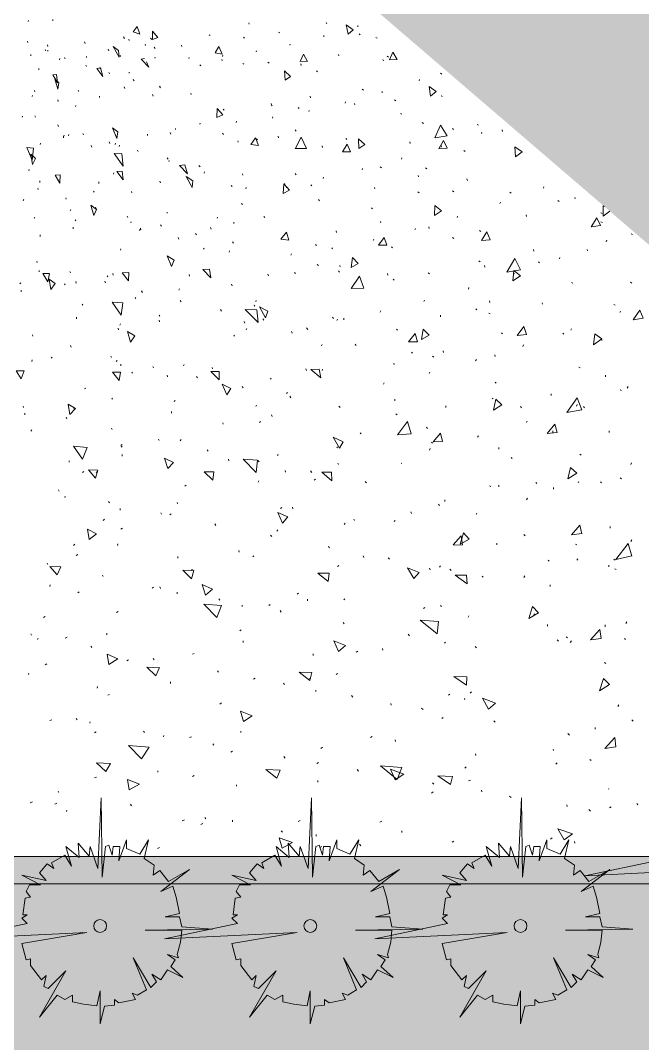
# Model space of a CAD drawing. Header units: millimetres. Extents: x 5357 to 259384, y -16348 to 109893.
# Drawn here: x 129222 to 132182, y 12367 to 17234 of the extents above; entities that cross this region are included whole.
import ezdxf

# ---------------------------------------------------------------- set-up
doc = ezdxf.new("R2010")
doc.units = ezdxf.units.MM
for name, color, linetype, lineweight in [('A-FLOR', 192, 'Continuous', 9), ('A-FLOR-PATT', 8, 'Continuous', 9), ('G-IMPT', 8, 'Continuous', 9), ('L-PLNT-1', 7, 'Continuous', 9)]:
    doc.layers.add(name, color=color, linetype=linetype, lineweight=lineweight)

# ---------------------------------------------------------------- blocks, each defined once
blk = doc.blocks.new('FP_179-TKCS_MB CẢNH QUAN CÂY XANH')
at = {"layer": 'A-FLOR-PATT'}
for p, q in [((129259.6, 17228.3), (129260.2, 17234)), ((129376.6, 17232.6), (129377.1, 17237.6)), ((129257.3, 17129.1), (129255.3, 17135.6)), ((129530.1, 17124.7), (129527.3, 17132.4)), ((129717.3, 17148.2), (129713.2, 17156.1)), ((129738.9, 17139.2), (129738.6, 17144.5)), ((129342.4, 17089.1), (129339.8, 17095.6)), ((129352, 17110.6), (129350.4, 17118.2)), ((129351.9, 17087.7), (129353, 17092.6)), ((129642.9, 17089.1), (129639.5, 17097)), ((129692.7, 17058.7), (129663.9, 17110.3)), ((129689.2, 17091.7), (129663.9, 17110.3)), ((129692.7, 17058.7), (129689.2, 17091.7)), ((129271.8, 17065.1), (129270.9, 17072.6)), ((129408.6, 17046.5), (129409.1, 17052.3)), ((129435.7, 17051), (129432.5, 17057.6)), ((129536.7, 17057), (129537.3, 17062.1)), ((129698.2, 17062), (129697.4, 17068.2)), ((129811.9, 17052.9), (129797, 17049.4)), ((129833.4, 17010.9), (129797, 17049.4)), ((129833.3, 17010.9), (129822.2, 17036.7)), ((129309.1, 16999.5), (129310.2, 17005.2)), ((129537, 17014.7), (129533.3, 17021.3)), ((129602.9, 17008.8), (129585.3, 17005.7)), ((129614.1, 16967.5), (129585.3, 17005.7)), ((129600.9, 17003.9), (129600.8, 17009.9)), ((129614.1, 16967.5), (129602.8, 17008.9)), ((129646.3, 16979.8), (129642.1, 16986.5)), ((129740.1, 16982.9), (129740.3, 16988.2)), ((129394, 16977.2), (129376.8, 16975.2)), ((129398.2, 16937.1), (129376.8, 16975.2)), ((129399.8, 16906.4), (129385.5, 16956.5)), ((129405.5, 16937), (129385.6, 16956.5)), ((129398.2, 16937.1), (129394, 16977.2)), ((129399.8, 16906.4), (129405.5, 16937)), ((129763.7, 16946.3), (129758.9, 16953)), ((129290, 16893.8), (129289.3, 16901.2)), ((129499.6, 16895.3), (129497.6, 16902.9)), ((129718.5, 16910), (129715.4, 16917.8)), ((129889, 16913.8), (129883.6, 16920.5)), ((129278.3, 16871.8), (129279.9, 16877.3)), ((129401, 16848.7), (129399.7, 16856.2)), ((129597.8, 16868.1), (129598.2, 16874.1)), ((129854, 16873.9), (129850.2, 16881.7)), ((129484.3, 16824.1), (129485.9, 16828.9)), ((129229.9, 16774.4), (129232.3, 16779)), ((129293.3, 16773.3), (129291.1, 16779.8)), ((129403.3, 16730.2), (129400.5, 16736.8)), ((129521.5, 16689), (129518.3, 16695.6)), ((129681.3, 16672.9), (129659.8, 16723.7)), ((129686.1, 16704.3), (129659.8, 16723.7)), ((129681.3, 16672.9), (129686.1, 16704.3)), ((129827.1, 16686.8), (129827.4, 16692.8)), ((129938.3, 16693.4), (129934.7, 16701.2)), ((129959.4, 16714.8), (129960.1, 16720)), ((129315.6, 16644), (129317.7, 16649.6)), ((129427.4, 16676.2), (129426.4, 16683.7)), ((129427.9, 16682.9), (129430.1, 16687.6)), ((129451.5, 16685.6), (129453, 16691.3)), ((129648.1, 16649.2), (129644.3, 16655.9)), ((129673.5, 16644.5), (129675.2, 16649.4)), ((129678.2, 16678.9), (129675.9, 16686.6)), ((129277.7, 16568.5), (129252, 16629.4)), ((129285.1, 16626), (129252, 16629.4)), ((129279.5, 16548.4), (129272.3, 16597.9)), ((129293.2, 16577.6), (129272.3, 16597.9)), ((129277.7, 16568.5), (129285.1, 16626)), ((129561.2, 16631.6), (129559.5, 16639.2)), ((129711.5, 16540), (129667.8, 16601.2)), ((129704.3, 16600), (129667.8, 16601.2)), ((129692.3, 16635), (129693.1, 16640.8)), ((129711.5, 16540), (129704.3, 16600)), ((129782.9, 16610.9), (129778.5, 16617.5)), ((129279.5, 16548.4), (129293.2, 16577.6)), ((129925.8, 16573.6), (129920.9, 16580.3)), ((129927.9, 16563.2), (129929.3, 16568.3)), ((130004.3, 16546.6), (129979.3, 16543.7)), ((130016.8, 16504.9), (130004.3, 16546.6)), ((129261.9, 16519.2), (129264.5, 16524.6)), ((129411.9, 16499.4), (129387.7, 16498.5)), ((129410.3, 16459.9), (129387.7, 16498.5)), ((129410.3, 16459.9), (129411.9, 16499.4)), ((129665.7, 16502.6), (129667.1, 16508.4)), ((129705.6, 16517), (129680.9, 16515.1)), ((129710.9, 16476.5), (129680.9, 16515.1)), ((129710.9, 16476.5), (129705.6, 16517)), ((130016.8, 16504.9), (129979.3, 16543.8)), ((130077, 16537.2), (130071.5, 16543.9)), ((130097, 16506.9), (130097.2, 16513)), ((129315.1, 16463.5), (129314.9, 16470.9)), ((129595.9, 16458), (129594.5, 16465.5)), ((129888.1, 16461), (129885.4, 16468.7)), ((130039.4, 16439.2), (130010.4, 16490.8)), ((130043.1, 16471.3), (130010.4, 16490.8)), ((130039.4, 16439.2), (130043.1, 16471.4)), ((129306.5, 16430), (129304.3, 16436.6)), ((129570.3, 16417.8), (129573, 16422.5)), ((129752.5, 16413.4), (129750.5, 16421)), ((129234.9, 16377.1), (129238.5, 16381.5)), ((129440.3, 16384.1), (129437.5, 16390.7)), ((129571.9, 16305.3), (129557.5, 16355.4)), ((129584.8, 16335.2), (129557.5, 16355.4)), ((129459.1, 16328.9), (129461.6, 16334.4)), ((129571.9, 16305.3), (129584.7, 16335.2)), ((129582.6, 16339.9), (129579.3, 16346.5)), ((129733.4, 16297), (129729.5, 16303.6)), ((129919.8, 16316.8), (129921.1, 16322.6)), ((129287, 16292.4), (129290.1, 16297.8)), ((129482.4, 16280.3), (129485.6, 16284.9)), ((129747.7, 16270.8), (129749.6, 16276.5)), ((129892.6, 16255.2), (129888.2, 16261.9)), ((130157.6, 16293.4), (130159.5, 16298.5)), ((130237.1, 16268.3), (130237.8, 16274.3)), ((129316, 16206.7), (129316.1, 16214.1)), ((129473.3, 16243.2), (129472.8, 16250.7)), ((129788.6, 16234.5), (129791.3, 16239.3)), ((129795.6, 16238.6), (129793.8, 16246.2)), ((130060.1, 16214.4), (130055.1, 16221.1)), ((130129.4, 16241), (130126.3, 16248.7)), ((129975.1, 16193.5), (129972.8, 16201.2)), ((130236, 16174.4), (130230.5, 16181.1)), ((129697.9, 16141.7), (129700.4, 16147.3)), ((129941.4, 16063.2), (129919.6, 16114)), ((129953.3, 16093.8), (129919.7, 16114)), ((130093.7, 16146.4), (130096.2, 16151.3)), ((130215.1, 16132.3), (130216.4, 16138.2)), ((129302.6, 16082.2), (129300.3, 16088.7)), ((129941.4, 16063.2), (129953.3, 16093.9)), ((129310.7, 16037.5), (129311.1, 16044.9)), ((129352.7, 15990.8), (129329.1, 16029.7)), ((129360.2, 16029.6), (129329.1, 16029.7)), ((129352.7, 15990.8), (129360.2, 16029.6)), ((129460.7, 16033.7), (129457.9, 16040.3)), ((129634.9, 16013.8), (129638.6, 16018.4)), ((129662.7, 16022.2), (129661.8, 16029.7)), ((129736.8, 15994.9), (129705.6, 16033.8)), ((129737.4, 16034.6), (129705.7, 16033.8)), ((129736.8, 15994.9), (129737.4, 16034.7)), ((130026.6, 16017.5), (130024.5, 16025.2)), ((130121.5, 16050.3), (130089.3, 16048.6)), ((130128.1, 16009.4), (130089.3, 16048.7)), ((130128.1, 16009.4), (130121.5, 16050.3)), ((130402.3, 16018.5), (130398.9, 16026.3)), ((129218.8, 15981.5), (129223.4, 15985.8)), ((129366.9, 15953.9), (129359.6, 16003.5)), ((129387.6, 15982.6), (129359.6, 16003.5)), ((129366.9, 15953.9), (129387.6, 15982.6)), ((129431.5, 15976.1), (129435, 15981.5)), ((129486.6, 15985), (129486.4, 15992.4)), ((129627.5, 15986.5), (129624.1, 15993.2)), ((130229.2, 15971.6), (130226.5, 15979.3)), ((129223.5, 15944.1), (129227.6, 15949.5)), ((129767.6, 15911.1), (129770.5, 15916.7)), ((129802.9, 15940.6), (129798.9, 15947.2)), ((129976.4, 15951.6), (129978.8, 15957.3)), ((129515.5, 15879.7), (129519.8, 15884.2)), ((129702, 15832.7), (129658.4, 15894.4)), ((129709.5, 15890.8), (129658.4, 15894.4)), ((129702, 15832.7), (129709.5, 15890.8)), ((129986.9, 15895.6), (129982.3, 15902.3)), ((130333.9, 15875), (130336.8, 15879.9)), ((130342.6, 15895.2), (130344.3, 15901.1)), ((130388.4, 15819.4), (130359.2, 15871.1)), ((130399.4, 15850.7), (130359.2, 15871.1)), ((129489.5, 15814.8), (129489.5, 15822.2)), ((129882, 15827), (129885.9, 15831.6)), ((130179.4, 15851.4), (130174.3, 15858.2)), ((130353.5, 15796.6), (130291.7, 15859.3)), ((130346.4, 15857.1), (130291.7, 15859.3)), ((130353.5, 15796.6), (130346.4, 15857.1)), ((130388.4, 15819.4), (130399.4, 15850.7)), ((129688.4, 15762.4), (129687.8, 15769.9)), ((129694.8, 15785), (129698.2, 15790.5)), ((129883.4, 15800), (129882.1, 15807.5)), ((130289.2, 15794.3), (130286.7, 15802)), ((130297, 15762.7), (130299.2, 15768.5)), ((130380.4, 15807.8), (130374.8, 15814.6)), ((130590, 15764.5), (130583.8, 15771.4)), ((129281.3, 15731.4), (129278.9, 15738)), ((129746.4, 15703.9), (129731.8, 15754)), ((129766.3, 15733.2), (129731.8, 15754)), ((129746.4, 15703.9), (129766.3, 15733.2)), ((130237.7, 15732.3), (130241.2, 15737.1)), ((130515.1, 15747.1), (130512, 15754.9)), ((129464, 15680.4), (129461, 15687.1)), ((130655.1, 15686.9), (130658.2, 15691.9)), ((129369, 15626.8), (129373.5, 15632.2)), ((129655.5, 15630.6), (129652, 15637.3)), ((129276.9, 15612.3), (129277.7, 15619.6)), ((129678, 15612), (129682.8, 15616.5)), ((129699.5, 15591.3), (129699.2, 15598.7)), ((129855.8, 15581.8), (129851.7, 15588.5)), ((129997.4, 15591), (130000.8, 15596.6)), ((130135.5, 15576), (130133.9, 15583.6)), ((130583.5, 15568.6), (130580.7, 15576.4)), ((130643.1, 15574.8), (130603.2, 15573.7)), ((130650.8, 15533.6), (130603.2, 15573.7)), ((130650.8, 15533.6), (130643.1, 15574.8)), ((130657.8, 15568.9), (130660, 15574.8)), ((129226.2, 15528.7), (129201.5, 15567.9)), ((129239.4, 15566.9), (129201.5, 15567.9)), ((129226.2, 15528.7), (129239.4, 15566.9)), ((129692.7, 15521.7), (129660.4, 15561)), ((129699, 15560.8), (129660.4, 15561)), ((129692.7, 15521.7), (129699, 15560.9)), ((129752.1, 15555.6), (129756, 15561)), ((129921.6, 15538.6), (129920.7, 15546.1)), ((130064.8, 15533.7), (130060.1, 15540.4)), ((130167.3, 15563.9), (130128, 15563.3)), ((130167.9, 15523.8), (130128, 15563.4)), ((130167.9, 15523.8), (130167.3, 15563.9)), ((130411.9, 15527.2), (130414.6, 15532.9)), ((129527.3, 15481), (129532.7, 15485.4)), ((130203.8, 15453.2), (130181.9, 15504.1)), ((130222.9, 15483.1), (130181.9, 15504.1)), ((130203.8, 15453.2), (130222.9, 15483.1)), ((130282.5, 15486.3), (130277.3, 15493)), ((129656.4, 15432.3), (129660.8, 15437.6)), ((129953.9, 15421.8), (129958.8, 15426.3)), ((130488.1, 15459.4), (130492.1, 15464.2)), ((130508.9, 15439.2), (130503.2, 15446)), ((129237, 15393), (129234.5, 15399.6)), ((129456.7, 15359.3), (129449.1, 15408.9)), ((129484.4, 15387.5), (129449.1, 15408.9)), ((129456.7, 15359.3), (129484.4, 15387.5)), ((129476.2, 15387.4), (129476.7, 15394.8)), ((130342.8, 15398.1), (130346.1, 15403.7)), ((130744.1, 15392.3), (130737.8, 15399.1)), ((129242.5, 15358.5), (129243.6, 15365.8)), ((129443.3, 15339.7), (129440.2, 15346.3)), ((129941, 15366.4), (129940.2, 15373.9)), ((130419.3, 15349.8), (130417.3, 15357.5)), ((129271.7, 15280.8), (129277.2, 15286.1)), ((129658.5, 15287.4), (129654.9, 15294.1)), ((130186.3, 15312.9), (130185, 15320.5)), ((130359.8, 15320.9), (130364.5, 15325.6)), ((129882.6, 15235.9), (129878.5, 15242.6)), ((129982.9, 15234.6), (129987.3, 15240.1)), ((130739.9, 15199.3), (130710.5, 15251)), ((130758.1, 15229.7), (130710.5, 15251)), ((130838.9, 15267.2), (130843.1, 15272)), ((129518.1, 15146.3), (129474.6, 15208.5)), ((129540, 15202.8), (129474.6, 15208.4)), ((129518.1, 15146.3), (129540, 15202.8)), ((129699.8, 15212.2), (129705.6, 15216.6)), ((129701.4, 15203.9), (129706.3, 15209.2)), ((130115.6, 15185), (130110.9, 15191.7)), ((130728.2, 15200.2), (130731.4, 15205.9)), ((130739.8, 15199.3), (130758.1, 15229.7)), ((129454, 15132.3), (129454.8, 15139.7)), ((129706.8, 15161.5), (129706.9, 15168.9)), ((129923.3, 15102.3), (129908.4, 15152.4)), ((129950.3, 15131), (129908.4, 15152.4)), ((130213.9, 15139.7), (130212.8, 15147.2)), ((130343.2, 15084.1), (130281.4, 15147.1)), ((130350.8, 15142.6), (130281.4, 15147.1)), ((130343.2, 15084.1), (130350.8, 15142.6)), ((130357.5, 15134.5), (130352.3, 15141.3)), ((130445.1, 15164), (130448.9, 15169.6)), ((129517.9, 15084.2), (129524.3, 15088.5)), ((129579.1, 15056.1), (129545.7, 15095.7)), ((129591.2, 15094.7), (129545.7, 15095.7)), ((129579.1, 15056.1), (129591.2, 15094.7)), ((129583, 15083.1), (129588.5, 15088.4)), ((129923.3, 15102.3), (129950.3, 15131)), ((130137.1, 15047.2), (130096.1, 15087)), ((130142.4, 15086.6), (130096.1, 15087)), ((130137.1, 15047.2), (130142.4, 15086.6)), ((130482.7, 15085.1), (130481, 15092.7)), ((130608.3, 15084.2), (130602.5, 15091)), ((130734.9, 15121.1), (130732.6, 15128.8)), ((130352.8, 15038), (130357.1, 15043.5)), ((130620.5, 15046.6), (130625.6, 15051.2)), ((130702.8, 15084.9), (130655.7, 15084.8)), ((130704.5, 15044.5), (130655.7, 15084.8)), ((130704.5, 15044.5), (130702.8, 15084.9)), ((130868, 15033.9), (130861.7, 15040.8)), ((129406.3, 14994.3), (129403.2, 15000.9)), ((130004.3, 15018.8), (130010.3, 15023.3)), ((129433.6, 14964.2), (129434.6, 14971.5)), ((129645.7, 14939.7), (129642, 14946.3)), ((129968.9, 14934.2), (129968.7, 14941.7)), ((129697, 14905.2), (129697.4, 14912.5)), ((129894.1, 14885.6), (129889.8, 14892.3)), ((130468.7, 14843), (130446.5, 14893.9)), ((130494.9, 14872.1), (130446.5, 14893.9)), ((130460.2, 14912.1), (130466, 14916.6)), ((130518.7, 14910.8), (130517.2, 14918.4)), ((131082.7, 14889.3), (131079.9, 14897)), ((129615.8, 14855.7), (129621.7, 14860.9)), ((129933.2, 14882.2), (129938.6, 14887.6)), ((130468.7, 14843), (130494.9, 14872.2)), ((130811, 14854.6), (130809, 14862.2)), ((131000.7, 14850.4), (131005.9, 14855)), ((129548.8, 14764.5), (129541, 14814.1)), ((129583.5, 14792.2), (129541, 14814.1)), ((129700.3, 14814.3), (129707.2, 14818.6)), ((130151.5, 14832), (130146.7, 14838.7)), ((130442.7, 14805.3), (130447.5, 14810.7)), ((130762.5, 14836.4), (130766.7, 14842)), ((129548.8, 14764.5), (129583.5, 14792.2)), ((130418, 14778.5), (130412.6, 14785.3)), ((129474.8, 14737.2), (129481.3, 14742.3)), ((129684.6, 14736.2), (129685.2, 14743.6)), ((130262.7, 14705), (130262.1, 14712.5)), ((130693.5, 14725.1), (130687.6, 14732)), ((129352.5, 14645.7), (129349.3, 14652.4)), ((129487.3, 14689.1), (129494.8, 14693.3)), ((129971.4, 14676.5), (129971.5, 14683.9)), ((130327.4, 14682.2), (130332.7, 14687.6)), ((130855.4, 14679.1), (130853.5, 14686.8)), ((130978.2, 14671.6), (130971.7, 14678.5)), ((129396.6, 14597.1), (129362.2, 14636.9)), ((129414.4, 14635.1), (129362.2, 14636.8)), ((129396.6, 14597.1), (129414.4, 14635.1)), ((130036.5, 14578.6), (129994.3, 14618.7)), ((130047.5, 14617.4), (129994.3, 14618.6)), ((130033.3, 14618), (130040.3, 14622.3)), ((130036.5, 14578.6), (130047.5, 14617.4)), ((130687.1, 14564.8), (130637.2, 14605.3)), ((130691.3, 14604.4), (130637.2, 14605.3)), ((130687.1, 14564.8), (130691.3, 14604.4)), ((130731, 14636.4), (130737.2, 14640.9)), ((131093.7, 14578.9), (131064.1, 14630.6)), ((131119.2, 14608.4), (131064.2, 14630.6)), ((131093.7, 14578.9), (131119.2, 14608.4)), ((131171.5, 14621), (131169.1, 14628.7)), ((131216.2, 14634), (131220.4, 14639.6)), ((131272, 14617.7), (131264.9, 14624.6)), ((129616.3, 14589), (129612.5, 14595.7)), ((130102.5, 14500.5), (130087.4, 14550.7)), ((130136.6, 14528.6), (130087.4, 14550.6)), ((131348, 14554.6), (131290.3, 14595.9)), ((131345.1, 14595.3), (131290.3, 14595.9)), ((131348, 14554.6), (131345.1, 14595.3)), ((129361.4, 14541.5), (129362.9, 14548.8)), ((129495.4, 14510.7), (129502.4, 14515.8)), ((129848.4, 14533.4), (129854.8, 14538.7)), ((129889.3, 14532.6), (129884.9, 14539.3)), ((129967.2, 14506.7), (129967.5, 14514.1)), ((130102.5, 14500.5), (130136.6, 14528.6)), ((130539, 14505.7), (130545.8, 14510.1)), ((130157, 14393.6), (130095.4, 14456.9)), ((130179.2, 14450.4), (130095.5, 14456.9)), ((130171.4, 14476.4), (130166.5, 14483.1)), ((130277.6, 14445.9), (130277.3, 14453.4)), ((130404.8, 14450.8), (130410.7, 14456.1)), ((130588.3, 14473.5), (130587.4, 14481)), ((130761, 14477.2), (130766.3, 14482.6)), ((129679.5, 14418.2), (129687.5, 14422.4)), ((130157, 14393.6), (130179.2, 14450.4)), ((130462.7, 14420.1), (130457.3, 14426.9)), ((131140.4, 14436.4), (131146.8, 14440.8)), ((131224.3, 14444.4), (131222.1, 14452.1)), ((129332.1, 14394.1), (129339.5, 14399.2)), ((130763.3, 14363.7), (130757.3, 14370.6)), ((131204.3, 14316.3), (131124, 14381.2)), ((131212.1, 14375), (131124.1, 14381.1)), ((131204.3, 14316.3), (131212.1, 14375)), ((131351.8, 14396), (131356.4, 14401.5)), ((129274.4, 14309.4), (129271.1, 14316.1)), ((129632.8, 14311.7), (129634, 14319)), ((130266.6, 14330.3), (130272.9, 14335.6)), ((131073.1, 14307), (131066.5, 14313.9)), ((129304.1, 14289.1), (129305.9, 14296.4)), ((129435.6, 14295.6), (129444.1, 14299.7)), ((130281.6, 14275.2), (130281.5, 14282.6)), ((130735.9, 14232.5), (130713.5, 14283.4)), ((130769.3, 14260.9), (130713.5, 14283.4)), ((130735.9, 14232.5), (130769.3, 14260.9)), ((131239.4, 14271.2), (131244.6, 14276.6)), ((129561.7, 14250.8), (129557.8, 14257.4)), ((129643.2, 14169.6), (129635.2, 14219.1)), ((129685, 14196.7), (129635.2, 14219.1)), ((130040.9, 14219.3), (130049, 14223.5)), ((130615.7, 14212.9), (130615, 14220.4)), ((130819.9, 14228.8), (130827.1, 14233.1)), ((130946, 14239.2), (130944.7, 14246.8)), ((131392.2, 14249.8), (131385.1, 14256.7)), ((129340.5, 14168.5), (129348.4, 14173.5)), ((129643.2, 14169.6), (129685, 14196.7)), ((129728.8, 14187.9), (129736.2, 14193.1)), ((129858.2, 14192.2), (129853.8, 14199)), ((129260.4, 14122.6), (129262.4, 14129.9)), ((129866.5, 14117.1), (129823.4, 14157.4)), ((129883.3, 14155.3), (129823.4, 14157.4)), ((129866.5, 14117.1), (129883.3, 14155.4)), ((130164, 14133.7), (130159.1, 14140.4)), ((130599.3, 14093.7), (130548.4, 14134.4)), ((130609.3, 14132.6), (130548.4, 14134.4)), ((130599.3, 14093.7), (130609.3, 14132.6)), ((130724, 14122.2), (130730.2, 14127.5)), ((131343.8, 14072.3), (131285, 14113.8)), ((131346.9, 14112.1), (131285, 14113.8)), ((129587.7, 14058.2), (129589.1, 14065.5)), ((129935.9, 14080.2), (129936.7, 14087.6)), ((130331.7, 14100.2), (130338.5, 14105.4)), ((130479.2, 14074.9), (130473.7, 14081.7)), ((130596.2, 14101.7), (130604, 14106)), ((131343.8, 14072.3), (131346.9, 14112.1)), ((129637.6, 14023.9), (129646.6, 14028)), ((130627.8, 14041.3), (130627.4, 14048.8)), ((130803.7, 14015.8), (130797.6, 14022.6)), ((131258.4, 14025.1), (131265.8, 14029.5)), ((131362.3, 14034.7), (131368, 14040.1)), ((130170.8, 13982.2), (130178.1, 13987.3)), ((130985.8, 13977.1), (130984.8, 13984.6)), ((131335.9, 14001.7), (131334.3, 14009.3)), ((131450, 13958.2), (131420.2, 14010)), ((131482.8, 13986.8), (131420.2, 14010)), ((131450, 13958.2), (131482.8, 13986.8)), ((130284, 13898.5), (130268.8, 13948.7)), ((130325.2, 13925.9), (130268.8, 13948.6)), ((130284, 13898.5), (130325.2, 13925.9)), ((131137.6, 13956.1), (131131, 13963)), ((131226.7, 13913), (131232.9, 13918.3)), ((129362.7, 13903.6), (129372.3, 13907.6)), ((129491.6, 13907.6), (129487.7, 13914.3)), ((129552, 13891.1), (129553.6, 13898.4)), ((131481.1, 13895.8), (131473.9, 13902.8)), ((129574.6, 13845.3), (129582.9, 13850.4)), ((129812.2, 13847.1), (129807.7, 13853.8)), ((129902.9, 13825.7), (129904, 13833)), ((130027.3, 13822.4), (130036.4, 13826.5)), ((130270.8, 13846.6), (130271.2, 13854)), ((130887.1, 13823.6), (130895.4, 13827.8)), ((131834.1, 13834.7), (131826.3, 13841.7)), ((129797.9, 13721.3), (129736.6, 13784.7)), ((129834.4, 13776.7), (129736.6, 13784.7)), ((129797.9, 13721.3), (129834.4, 13776.7)), ((130142.1, 13786.3), (130137.1, 13793.1)), ((130651.6, 13771.3), (130658.9, 13776.4)), ((131006.2, 13804.5), (131005.4, 13812)), ((130223.6, 13753.1), (130231.4, 13758.2)), ((130481.5, 13725.2), (130475.9, 13732)), ((131388.3, 13738), (131387, 13745.6)), ((131758.5, 13760.6), (131756.5, 13768.3)), ((129627.9, 13661.8), (129583.7, 13702.1)), ((129650.4, 13699.5), (129583.7, 13702.1)), ((129627.9, 13661.8), (129650.4, 13699.5)), ((130631.9, 13700), (130640.8, 13704.1)), ((131015.1, 13623.9), (130935.1, 13688.8)), ((131037.6, 13680.8), (130935.2, 13688.8)), ((131015.1, 13623.9), (131037.5, 13680.8)), ((131337, 13678), (131343.7, 13683.2)), ((131769.5, 13697), (131775.6, 13702.3)), ((129574.5, 13631.1), (129584.6, 13635.1)), ((129875.3, 13657.9), (129876.6, 13665.2)), ((130040.1, 13637.3), (130048.4, 13642.3)), ((130441.9, 13630.2), (130389.9, 13671.1)), ((130457.7, 13668.5), (130389.9, 13671.1)), ((130441.9, 13630.2), (130457.6, 13668.5)), ((130830.4, 13663.4), (130824.3, 13670.3)), ((131005.5, 13621.8), (130982.9, 13672.7)), ((131046.1, 13649.4), (130982.9, 13672.7)), ((131005.5, 13621.8), (131046.1, 13649.4)), ((131268.8, 13599), (131208.9, 13640.6)), ((131277.7, 13638.1), (131208.9, 13640.6)), ((131268.8, 13599), (131277.7, 13638.1)), ((129739.9, 13574.4), (129731.8, 13624)), ((129788.8, 13601.1), (129731.8, 13624)), ((129739.9, 13574.4), (129788.7, 13601.1)), ((130250, 13591), (130250.8, 13598.3)), ((130637.6, 13610.5), (130637.7, 13618)), ((131188.9, 13601), (131182.2, 13607.9)), ((131354.5, 13616.5), (131362.9, 13620.7)), ((129405.3, 13561.2), (129401.3, 13567.9)), ((131178.3, 13559.1), (131185.6, 13564.3)), ((131417, 13564.5), (131415.8, 13572)), ((131557, 13537.6), (131549.7, 13544.6)), ((129268.9, 13512.9), (129279.5, 13516.9)), ((129385.8, 13505.3), (129395.1, 13510.3)), ((129750.2, 13498.9), (129745.6, 13505.6)), ((131823.5, 13495.3), (131821.8, 13503)), ((131934.9, 13473.3), (131927, 13480.4)), ((132024.5, 13488.9), (132032.7, 13493.1)), ((129441.5, 13471), (129443.7, 13478.3)), ((129992.4, 13427.3), (130002.6, 13431.4)), ((130104.6, 13436.1), (130099.4, 13442.9)), ((130080.7, 13409.3), (130089.5, 13414.3)), ((130230.5, 13422.5), (130231.4, 13429.8)), ((130544.2, 13424), (130552.4, 13429.1)), ((130932.7, 13420.8), (130942.1, 13424.9)), ((131808.7, 13337.2), (131778.7, 13389)), ((131848.8, 13364.9), (131778.8, 13389)), ((130467.9, 13296.2), (130452.5, 13346.4)), ((130516.3, 13323), (130452.5, 13346.4)), ((130468.5, 13372.7), (130462.8, 13379.5)), ((130629.2, 13353.7), (130629.6, 13361.1)), ((131036.7, 13371.5), (131036.4, 13378.9)), ((131744.9, 13340.1), (131752.1, 13345.3)), ((131808.7, 13337.2), (131848.8, 13364.9)), ((129874.7, 13295.3), (129884, 13300.3)), ((130467.9, 13296.2), (130516.2, 13323)), ((130646.1, 13300.4), (130656.1, 13304.5)), ((130842.1, 13308.4), (130835.8, 13315.3)), ((131276.2, 13325.5), (131283.9, 13330.6)), ((131860.5, 13320.8), (131858.9, 13328.3))]:
    blk.add_line(p, q, dxfattribs=at)
blk = doc.blocks.new('FP_180-TKCS_MB CẢNH QUAN CÂY XANH')
at = {"layer": 'A-FLOR-PATT'}
for p, q in [((129777.2, 17204.4), (129758.1, 17179.5)), ((129790.3, 17168.6), (129758.1, 17179.5)), ((129777.2, 17204.4), (129790.3, 17168.5)), ((129850.5, 17183.5), (129850.4, 17143)), ((129850.5, 17183.5), (129875.9, 17152.5)), ((130309.1, 17222.6), (130311.2, 17216.1)), ((130450.4, 17178.4), (130456.2, 17174.2)), ((130677.6, 17223.5), (130680.2, 17217)), ((130772.4, 17213.6), (130781, 17169.3)), ((130772.4, 17213.6), (130804.9, 17188.8)), ((130804.9, 17188.9), (130781, 17169.3)), ((130827.3, 17209.6), (130826.8, 17203.7)), ((129841.5, 17149), (129846.6, 17143.8)), ((129875.9, 17152.5), (129850.5, 17143)), ((130119.7, 17166.1), (130125, 17161.5)), ((130283, 17154), (130288.1, 17148.8)), ((130666, 17161.9), (130665.2, 17156)), ((130833.1, 17169.5), (130839, 17164.9)), ((130913.3, 17153.1), (130919.7, 17149.4)), ((129815.9, 17120.7), (129817.1, 17114.3)), ((129858.9, 17107), (129863.4, 17101.2)), ((129989, 17115.8), (129990.4, 17109.2)), ((130166.5, 17109.8), (130149, 17079.6)), ((130166.5, 17109.8), (130182.1, 17074.2)), ((130345.4, 17089.8), (130344.3, 17084.2)), ((130505.5, 17121.6), (130504.6, 17115.8)), ((130993.6, 17082.8), (130978.5, 17046)), ((130993.6, 17082.8), (131015, 17048.4)), ((129863, 17059.9), (129861.2, 17055)), ((130024.4, 17057.6), (130022.8, 17052.4)), ((130182.1, 17074.2), (130149, 17079.6)), ((130180.8, 17048.6), (130182.4, 17042)), ((130185.2, 17068), (130183.8, 17062.6)), ((130399.8, 17036), (130404.9, 17030.8)), ((130569.7, 17073.4), (130553.6, 17039.3)), ((130588.2, 17038.3), (130553.7, 17039.4)), ((130569.7, 17073.4), (130588.2, 17038.3)), ((130735.5, 17072.2), (130737.9, 17065.5)), ((130946.9, 17048.1), (130949.5, 17041.5)), ((130967.7, 17064.1), (130973.7, 17059.5)), ((131015, 17048.4), (130978.5, 17046.1)), ((130076.4, 17023.5), (130081.1, 17017.9)), ((130280.1, 17029.8), (130285.5, 17025.2)), ((130478.6, 16994.5), (130481.6, 16950.3)), ((130478.6, 16994.5), (130507.6, 16967.2)), ((130556.4, 17027), (130558.5, 17020.3)), ((130630.3, 16994.5), (130635.7, 16989.5)), ((130507.6, 16967.2), (130481.7, 16950.3)), ((131120.7, 16952.5), (131119.7, 16946.3)), ((131220.4, 16982.4), (131227.1, 16978.8)), ((130033.4, 16887.9), (130034.5, 16881.2)), ((130847.8, 16906.6), (130853.9, 16902.7)), ((130944.1, 16896.2), (130942.9, 16890.1)), ((131167.2, 16919.4), (131173, 16873.3)), ((131167.2, 16919.4), (131200.6, 16895.2)), ((131200.7, 16895.2), (131173, 16873.3)), ((130415.9, 16838.4), (130417.4, 16831.7)), ((130601.1, 16873.1), (130602.9, 16866.4)), ((130769.4, 16847.1), (130768, 16841)), ((130811.3, 16839.1), (130813.3, 16832.3)), ((131001.9, 16855.5), (131007.7, 16850.8)), ((131226.1, 16877), (131228.5, 16870.2)), ((130158.7, 16815.6), (130156.8, 16772.5)), ((130158.7, 16815.6), (130184.8, 16785.3)), ((130186.7, 16812.3), (130192, 16807.4)), ((130415.1, 16833.6), (130420.1, 16828.3)), ((130543.3, 16820), (130548.9, 16815.6)), ((130595.8, 16806.2), (130594.2, 16800.3)), ((131030.5, 16791.6), (131036.8, 16787.8)), ((130077.9, 16746), (130075.8, 16740.8)), ((130184.8, 16785.3), (130156.8, 16772.5)), ((130250.4, 16754.4), (130248.4, 16748.9)), ((130422.9, 16774.9), (130421.2, 16769.2)), ((131133.4, 16748), (131139.2, 16743.3)), ((130183, 16697.7), (130187.6, 16692)), ((130529.3, 16713.1), (130534.3, 16707.8)), ((131220.5, 16736.2), (131194.6, 16675.7)), ((131220.5, 16736.2), (131252.4, 16684.5)), ((131278.8, 16720.8), (131280.9, 16713.9)), ((131395.8, 16739.6), (131401.9, 16735)), ((131417.3, 16702.5), (131415.8, 16696)), ((131514.3, 16713), (131516.6, 16706.1)), ((130257.3, 16661.4), (130258.4, 16654.6)), ((130340.9, 16675.5), (130318.5, 16643.8)), ((130354.2, 16638.7), (130318.5, 16643.8)), ((130340.9, 16675.5), (130354.2, 16638.7)), ((130344.7, 16670), (130350.1, 16665.3)), ((130448.4, 16682.9), (130449.7, 16676)), ((130557.8, 16677.9), (130529.1, 16623.9)), ((130557.8, 16677.9), (130582.9, 16624)), ((130776.3, 16644.8), (130754.8, 16609)), ((130770.6, 16672.5), (130775.9, 16667.5)), ((130776.3, 16644.8), (130792.1, 16608.5)), ((130831.2, 16670.3), (130831.9, 16624.1)), ((130831.2, 16670.3), (130861.1, 16643.7)), ((130861.1, 16643.7), (130832, 16624.1)), ((131075, 16655.9), (131076.8, 16649)), ((131252.4, 16684.5), (131194.7, 16675.7)), ((131234.4, 16662.7), (131213.5, 16623.9)), ((131234.4, 16662.7), (131252.9, 16627)), ((130583, 16624), (130529.1, 16624)), ((130657.9, 16636.7), (130659.3, 16629.8)), ((130792.1, 16608.5), (130754.9, 16609)), ((131253, 16627.1), (131213.5, 16623.9)), ((131225.5, 16637.6), (131223.8, 16631.1)), ((131331.2, 16614.7), (131337.7, 16611)), ((131574.6, 16632.3), (131577.5, 16584.4)), ((131574.6, 16632.3), (131609.2, 16608.7)), ((131609.2, 16608.7), (131577.6, 16584.4)), ((131036.4, 16579.6), (131034.6, 16573.3)), ((130278.7, 16504.8), (130279.6, 16497.9)), ((130529.1, 16505.1), (130534, 16499.6)), ((130849.5, 16529.6), (130847.5, 16523.4)), ((130933.5, 16537.5), (130939.5, 16533.4)), ((131150, 16532.9), (131155.6, 16528.1)), ((130224.3, 16449.4), (130229.5, 16444.3)), ((130475.8, 16456.8), (130472, 16411.3)), ((130475.8, 16456.8), (130502.7, 16427.3)), ((130479.8, 16457.9), (130477.5, 16452)), ((130603.7, 16451.3), (130609.3, 16446.8)), ((130664.1, 16488.6), (130661.9, 16482.5)), ((131115.1, 16496.5), (131116.7, 16489.5)), ((131346.8, 16480.1), (131348.6, 16473.1)), ((130296.4, 16438.7), (130293.9, 16433.1)), ((130502.7, 16427.3), (130472, 16411.3)), ((130487.6, 16444), (130488.6, 16437.1)), ((130907.6, 16440), (130909, 16433)), ((131112.7, 16418), (131118.9, 16414)), ((131278.4, 16423.3), (131284.1, 16418.5)), ((131551.3, 16417.2), (131557.3, 16412.5)), ((131713.2, 16442.7), (131711.2, 16436)), ((130273.4, 16363.6), (130278, 16357.8)), ((130640.9, 16382), (130645.8, 16376.6)), ((131194.6, 16353.9), (131192.9, 16305.7)), ((131194.6, 16353.9), (131225.4, 16327.9)), ((131505.8, 16369.4), (131503.7, 16362.7)), ((131778.5, 16376.7), (131785.4, 16373.3)), ((131859.4, 16392.3), (131861.3, 16385.2)), ((131995.1, 16352.2), (131995, 16302.6)), ((131995.1, 16352.2), (132001.4, 16348.1)), ((130892, 16342.2), (130897.1, 16337)), ((131225.4, 16327.9), (131192.9, 16305.7)), ((131302.1, 16302.8), (131299.9, 16296.2)), ((131628.1, 16308.7), (131629.8, 16301.6)), ((131983, 16319.4), (131989.3, 16315)), ((132026.9, 16326.3), (131995, 16302.6)), ((130379.9, 16300.7), (130385.2, 16295.8)), ((130936.1, 16278.2), (130937.2, 16271.1)), ((131963.9, 16294.9), (131937.1, 16251.8)), ((131982.4, 16258.9), (131937.1, 16251.8)), ((131963.9, 16294.9), (131982.3, 16258.8)), ((131984.5, 16276.3), (131991.6, 16273)), ((130487.9, 16226.8), (130461.1, 16193.4)), ((130487.9, 16226.8), (130499, 16188.8)), ((130725, 16232.5), (130725.8, 16225.4)), ((131101.5, 16243.8), (131099, 16237.3)), ((131165, 16251.4), (131166.2, 16244.3)), ((131407.1, 16234.3), (131413.5, 16230.5)), ((131441.7, 16227.9), (131415.4, 16187.1)), ((131441.7, 16227.9), (131457.5, 16191)), ((132128.2, 16219.6), (132134.6, 16215.2)), ((130499, 16188.8), (130461.1, 16193.5)), ((130626.2, 16168.1), (130631, 16162.6)), ((130903.2, 16193.5), (130900.6, 16187.1)), ((130952.3, 16201.9), (130926, 16164.3)), ((130965.7, 16164.4), (130926, 16164.3)), ((130952.3, 16201.9), (130965.7, 16164.4)), ((130987, 16157.1), (130992.9, 16152.9)), ((131278.5, 16201.7), (131284, 16196.8)), ((131457.5, 16191), (131415.4, 16187.1)), ((132011.9, 16188.4), (132009.4, 16181.3)), ((130512, 16123.4), (130509.2, 16117.4)), ((130706.8, 16152.9), (130704.1, 16146.8)), ((131662.8, 16144.3), (131664.2, 16137.1)), ((131918.4, 16144.6), (131919.9, 16137.4)), ((130634.6, 16072.4), (130640.1, 16067.7)), ((130742.6, 16068.8), (130743.3, 16061.6)), ((130802.1, 16106.8), (130796.2, 16059.1)), ((130829.8, 16078.1), (130796.2, 16059.1)), ((130802.1, 16106.8), (130829.8, 16078)), ((131404, 16089.9), (131409.5, 16085)), ((131430.7, 16067.5), (131431.8, 16060.3)), ((131574.7, 16102), (131537.1, 16036.7)), ((131574.7, 16102), (131601.5, 16047.8)), ((131686.6, 16085.9), (131692.4, 16081.2)), ((131788.9, 16106.5), (131786.3, 16099.5)), ((130528.1, 16036.1), (130528.6, 16029)), ((130735.5, 16042.4), (130740.4, 16036.9)), ((130835.3, 16017.3), (130796.4, 15958.8)), ((130835.3, 16017.3), (130856.1, 15960.9)), ((130969.1, 16029.6), (130969.9, 16022.4)), ((131162.7, 16032.9), (131168.8, 16028.7)), ((131601.5, 16047.9), (131537.1, 16036.7)), ((131569.2, 16045), (131564.9, 15994.9)), ((131600.9, 16019.6), (131565, 15994.9)), ((131570.6, 16031.2), (131567.9, 16024.3)), ((131569.2, 16045), (131600.9, 16019.6)), ((130995.6, 16003.4), (131000.7, 15998.1)), ((131356.2, 15963.2), (131353.4, 15956.4)), ((131844.5, 15987.4), (131851.2, 15983.9)), ((132124.4, 15988.6), (132130.6, 15984.1)), ((130856.1, 15960.9), (130796.4, 15958.9)), ((131145, 15903.5), (131142.1, 15896.8)), ((131454.2, 15900.1), (131455.1, 15892.8)), ((131704.6, 15891.4), (131705.6, 15884)), ((132045.5, 15883.2), (132052.4, 15879.8)), ((130707.3, 15822.4), (130712, 15816.7)), ((130760.4, 15817.3), (130760.8, 15810)), ((130936.6, 15853.1), (130933.5, 15846.6)), ((131220.9, 15832), (131221.6, 15824.6)), ((131388.5, 15861.9), (131393.8, 15856.8)), ((131451.2, 15841.9), (131457.4, 15837.9)), ((132076.6, 15851.4), (132073.5, 15844.2)), ((132169.6, 15855.2), (132137.5, 15809.9)), ((132185.3, 15817.9), (132137.5, 15810)), ((132169.6, 15855.2), (132185.3, 15817.9)), ((130730.5, 15813), (130727.3, 15806.7)), ((131617.5, 15778.3), (131586.3, 15735.5)), ((131617.5, 15778.3), (131630.8, 15740.1)), ((131843.6, 15767.4), (131840.4, 15760.2)), ((131011.1, 15765.7), (131016.9, 15761.2)), ((131100, 15744.3), (131069.1, 15704.8)), ((131100, 15744.3), (131111.1, 15705.5)), ((131137.9, 15765.5), (131129.8, 15715.5)), ((131166.4, 15737.4), (131129.8, 15715.5)), ((131137.9, 15765.5), (131166.3, 15737.4)), ((131511.1, 15747.8), (131516.5, 15742.8)), ((131630.9, 15740.2), (131586.3, 15735.5)), ((131802.6, 15745.8), (131808.3, 15741)), ((131955.3, 15743.6), (131948.4, 15691.6)), ((131988, 15718.8), (131948.4, 15691.6)), ((131955.3, 15743.6), (131988, 15718.8)), ((131987.5, 15719.6), (131988.4, 15712.1)), ((130814.3, 15694), (130819.1, 15688.4)), ((131111.1, 15705.5), (131069.1, 15704.8)), ((131615.4, 15690.3), (131612.2, 15683.3)), ((131082.6, 15655.8), (131087.5, 15650.5)), ((131183.4, 15636.2), (131189.3, 15631.9)), ((131234.2, 15662), (131234.7, 15654.5)), ((131391.4, 15621.1), (131388.1, 15614.2)), ((131480.1, 15642.7), (131480.7, 15635.2)), ((130999.5, 15604.4), (130999.8, 15597)), ((131878.8, 15585.3), (131885.4, 15581.6)), ((131170.9, 15560.7), (131167.5, 15553.9)), ((132005.4, 15547), (132006.1, 15539.4)), ((130953.5, 15510.1), (130950, 15503.5)), ((131481, 15513.2), (131486.3, 15508.1)), ((132075.1, 15477.1), (132081.8, 15473.5)), ((132113.1, 15492.8), (132109.5, 15485.4)), ((131003.5, 15432.1), (131003.6, 15424.5)), ((131465.9, 15437.4), (131472.1, 15433.3)), ((131483.5, 15432.6), (131473.1, 15380.5)), ((131483.5, 15432.6), (131512.7, 15405.2)), ((131747.4, 15458.1), (131747.9, 15450.5)), ((131870.6, 15438.8), (131822.4, 15368.6)), ((131870.6, 15438.8), (131892.8, 15382.2)), ((131245.5, 15400.6), (131245.6, 15393)), ((131512.8, 15405.2), (131473.1, 15380.5)), ((131600.9, 15396.9), (131606.2, 15391.8)), ((131892.8, 15382.2), (131822.4, 15368.6)), ((131870.9, 15406.9), (131867.3, 15399.6)), ((131900.5, 15396.8), (131906.1, 15392)), ((131008.5, 15362.7), (131014.2, 15358)), ((131063.6, 15326.2), (131015.7, 15262.9)), ((131063.6, 15326.2), (131080.6, 15267.2)), ((131153.9, 15299.2), (131158.8, 15293.7)), ((131633.8, 15328.5), (131630.1, 15321.3)), ((131764.2, 15313.7), (131728.5, 15268.8)), ((131755.6, 15282.4), (131755.9, 15274.7)), ((131764.2, 15313.7), (131775.2, 15274.2)), ((132022.9, 15281.6), (132023.2, 15273.8)), ((131080.6, 15267.2), (131015.7, 15262.9)), ((131221.4, 15271.2), (131186.4, 15229.7)), ((131221.4, 15271.2), (131230.4, 15231)), ((131401, 15258.4), (131397.2, 15251.3)), ((131775.2, 15274.3), (131728.5, 15268.9)), ((131172.1, 15197.6), (131168.2, 15190.6)), ((131177.5, 15227.7), (131183.3, 15223.2)), ((131230.5, 15231.1), (131186.5, 15229.7)), ((131498.6, 15202), (131498.7, 15194.3)), ((131557.3, 15155.5), (131562.4, 15150.2)), ((131884.2, 15170.6), (131890.6, 15166.7)), ((131034.5, 15128.3), (131036.6, 15125.9)), ((131036.6, 15126), (131036.2, 15125.7)), ((131839.2, 15107.8), (131826.4, 15053.7)), ((131839.2, 15107.8), (131869.3, 15081.1)), ((132130.1, 15129.3), (132126, 15121.6)), ((131869.3, 15081.1), (131826.4, 15053.7)), ((131879.8, 15041.6), (131875.7, 15034.1)), ((131981.4, 15038.8), (131986.8, 15033.8)), ((132075.9, 15058.1), (132082.5, 15054.3)), ((131454.2, 15020.6), (131460.2, 15016.3)), ((131498, 15023.3), (131497.9, 15015.4)), ((131674.4, 15036.7), (131679.6, 15031.5)), ((131759.3, 15012.1), (131759.2, 15004.2)), ((131241.9, 14953), (131241.6, 14945.2)), ((131634.7, 14961.8), (131630.5, 14954.4)), ((131210.6, 14932.9), (131215.4, 14927.2)), ((131394.2, 14890.7), (131390, 14883.4)), ((131330.1, 14796.3), (131314.6, 14742.1)), ((131330.1, 14796.3), (131357.1, 14766.7)), ((131883.8, 14833.5), (131844.1, 14786.5)), ((131883.8, 14833.5), (131892.6, 14792.7)), ((132027.7, 14826.9), (132027.5, 14819)), ((131318.6, 14781.7), (131281.3, 14739.8)), ((131357.1, 14766.7), (131314.6, 14742.2)), ((131318.6, 14781.7), (131325.6, 14740.2)), ((131489.2, 14748.3), (131488.8, 14740.3)), ((131618.1, 14788.3), (131623.2, 14782.9)), ((131892.7, 14792.8), (131844.1, 14786.5)), ((132113.3, 14745.6), (132055.7, 14670.2)), ((132113.3, 14745.6), (132131.2, 14686.4)), ((132131.5, 14763.2), (132126.9, 14755.4)), ((131325.6, 14740.2), (131282.3, 14738.2)), ((131863.3, 14742.8), (131869.5, 14738.8)), ((131732.6, 14667.1), (131737.7, 14661.8)), ((131874, 14673.6), (131869.4, 14665.9)), ((132046.2, 14671.4), (132051.5, 14666.3)), ((132131.3, 14686.5), (132055.7, 14670.3)), ((132021.8, 14642.5), (132021.5, 14634.4)), ((132050.5, 14625.8), (132057, 14621.9)), ((131418.6, 14590.6), (131424.5, 14586.1)), ((131621.9, 14592.2), (131617.3, 14584.5)), ((131743.4, 14549), (131742.9, 14540.9)), ((131658.8, 14445.5), (131641.2, 14389)), ((131686.6, 14416.7), (131641.2, 14389.1)), ((131658.8, 14445.5), (131686.6, 14416.7)), ((131664.6, 14411.2), (131669.5, 14405.7)), ((131730, 14361), (131729.3, 14352.7)), ((132005, 14358.5), (132004.4, 14350.3)), ((132107.2, 14373.9), (132102.3, 14365.8)), ((131978.4, 14336.9), (131935, 14287.7)), ((131978.4, 14336.9), (131985.2, 14294.8)), ((131776.6, 14287.4), (131781.6, 14282)), ((131818.7, 14301.3), (131824.8, 14297.2)), ((131843.4, 14282.4), (131838.5, 14274.4)), ((131985.3, 14294.8), (131935, 14287.7)), ((132096, 14294.3), (132101.2, 14289.1)), ((132001.6, 14179.6), (132007.9, 14175.5)), ((131996.6, 14103.7), (131976.9, 14045)), ((132025.3, 14075.6), (131976.9, 14045)), ((131996.6, 14103.7), (132025.2, 14075.6)), ((132069.3, 13978.9), (132064, 13970.6)), ((131957.3, 13871.5), (131956.3, 13862.9)), ((132131.8, 13906.9), (132136.9, 13901.6)), ((132049.9, 13823), (132003.1, 13771.2)), ((132049.9, 13823), (132054.9, 13779.4)), ((132054.9, 13779.4), (132003.1, 13771.3)), ((131931.4, 13718.2), (131937.5, 13714)), ((132021.3, 13580.1), (132019.6, 13577.6)), ((132154.4, 13508.6), (132159.4, 13503.2))]:
    blk.add_line(p, q, dxfattribs=at)
blk = doc.blocks.new('CAY MAI VAN PHUC - CAY DUC SOC_dwg-2256080-TKCS_MB CẢNH QUAN CÂY XANH')
at = {"layer": 'G-IMPT', "flags": 128}
blk.add_lwpolyline([(32.8, 479.5), (12.9, 293.4), (6.2, 771.8), (-13.8, 346.6), (-60.3, 479.5), (-67, 419.7), (-133.5, 499.4), (-126.8, 413), (-206.6, 479.5), (-173.4, 359.9), (-213.3, 426.3), (-293.1, 379.8), (-279.8, 346.6), (-319.7, 373.2), (-366.2, 320), (-326.3, 273.5), (-472.6, 306.7), (-359.6, 246.9), (-426.1, 246.9), (-446, 207.1), (-419.4, 173.8), (-452.7, 167.2), (-466, 67.5), (-439.4, 67.5), (-472.6, 47.6), (-439.4, 14.4), (-878.3, -78.6), (-80.3, -38.8), (-472.6, -105.2), (-446, -204.9), (-419.4, -198.2), (-419.4, -238.1), (-352.9, -324.5), (-326.3, -297.9), (-339.6, -364.4), (-313, -377.6), (-206.6, -271.3), (-366.2, -550.4), (-259.8, -417.5), (-213.3, -444.1), (-166.7, -417.5), (-166.7, -457.4), (-100.2, -470.7), (-19.9, -481.4), (-0.5, -390.9), (-0.5, -590.3), (26.2, -484), (86, -477.3), (86, -444.1), (112.6, -464), (212.4, -444.1), (192.4, -404.2), (225.7, -417.5), (278.9, -384.3), (199.1, -191.6), (305.5, -371), (338.7, -337.8), (312.1, -291.3), (365.3, -324.5), (405.2, -264.7), (498.3, -311.2), (425.2, -244.8), (451.8, -204.9), (405.2, -171.7), (471.7, -191.6), (465.1, -171.7), (485, -98.6), (491.7, -25.5), (272.2, -25.5), (677.9, -18.8), (491.7, -5.6), (478.4, 54.2), (391.9, 54.2), (478.4, 74.2), (458.4, 173.8), (438.5, 240.3), (365.3, 207.1), (538.2, 340), (411.9, 266.9), (358.7, 333.3), (318.8, 306.7), (325.4, 366.5), (265.6, 406.4), (292.2, 519.4), (239, 433), (159.2, 466.2), (159.2, 519.4), (112.6, 393.1), (119.3, 479.5), (79.4, 479.5), (72.7, 426.3), (52.8, 486.1)], close=True, dxfattribs=at)
at = {"layer": 'G-IMPT'}
blk.add_circle((0, 0), 38.6, dxfattribs=at)
blk = doc.blocks.new('CAY MAI VAN PHUC - CAY BONG TRANG-2256081-TKCS_MB CẢNH QUAN CÂY XANH')
at = {"xscale": 0.7894736842105263, "yscale": 0.7894736842105263, "zscale": 0.7894736842105263}
blk.add_blockref('CAY MAI VAN PHUC - CAY DUC SOC_dwg-2256080-TKCS_MB CẢNH QUAN CÂY XANH', (0, 0), dxfattribs=at)

msp = doc.modelspace()

# ---------------------------------------------------------------- hatches: boundary and pattern name
at = {"layer": 'A-FLOR-PATT'}
h = msp.add_hatch(dxfattribs=at)
h.set_pattern_fill('FP_27', color=256, style=0, pattern_type=2)
h.set_pattern_definition([(50.045, (457.64, 0), (480.2038, -42.077), [50.259, -552.85]), (354.992, (457.64, 0), (-92.893, 504.3906), [40.17, -441.873]), (100.435, (497.66, -3.5), (387.3114, 462.309), [42.739, -470.133]), (46.23, (457.64, 134.1), (714.516, -110.9856), [75.381, -829.188]), (96.625, (517.2, 124.86), (625.756, 653.2026), [64.111, -705.222]), (351.17, (457.64, 134.1), (625.758, 653.2008), [60.257, -662.827]), (21.03, (524.6, 100.6), (399.6254, -269.9836), [50.223, -552.448]), (325.958, (524.6, 100.6), (162.8971, 486.2573), [40.19, -442.087]), (71.479, (557.9, 78.1), (562.526, 216.278), [42.735, -470.082]), (37.544, (457.64, 0), (8.14131, 223.22523), [7.369, -429.4, 7.369, -441.458, -443.803]), (37.544, (457.64, 0), (8.14131, 223.22523), [-885.596, 7.369, -436.434]), (7.512, (457.64, 0), (176.12346, 264.47717), [7.365, -248.39, 7.365, -419.116, -169.053]), (7.512, (457.64, 0), (176.12346, 264.47717), [-682.236, 7.365, -161.688]), (327.459, (308.34, 0), (357.39266, -15.12275), [7.368, -160.083, 7.368, -515.079, -693.247]), (327.459, (308.34, 0), (357.39266, -15.12275), [-689.898, 7.368, -685.879]), (317.455, (241.4, 0), (390.44126, 67.1285), [7.37, -210.374, 7.37, -339.681, -492.437]), (317.455, (241.4, 0), (390.44126, 67.1285), [-564.795, 7.37, -485.067])])
h.paths.add_polyline_path([(133781.5, 14819.6), (133781.5, 40386.3), (133787.8, 40474.6), (133801.5, 40537.5), (133801.5, 61935.2), (133787.8, 61998.1), (133781.5, 62086.3), (133781.5, 77694.8), (129809.2, 74434.5), (129811.6, 74336.9), (129801.6, 74336.9), (129801.6, 62086.3), (129811.6, 62086.3), (129801.6, 61914.5), (129801.6, 40490.6), (129805.5, 40471.7), (129811.6, 40386.3), (129801.6, 40386.3), (129801.6, 33857.4), (129821.6, 33857.4), (129821.6, 18219.8), (133673.4, 14912.4)])
h = msp.add_hatch(dxfattribs=at)
h.set_pattern_fill('FP_16', color=256, style=0, pattern_type=2)
h.set_pattern_definition([(37.5, (0, 0), (-17.8824, 546.968), [7.376, -424.107, 7.376, -475.204, -461.289]), (37.5, (0, 0), (-17.8824, 546.968), [-914.063, 7.376, -453.913]), (7.5, (0, 0), (502.3874, 801.1234), [7.376, -225.398, 7.376, -381.526, -149.032]), (7.5, (0, 0), (502.3874, 801.1234), [-621.676, 7.376, -141.656]), (327.5, (-349.16, 0), (884.0133, 1.6066), [7.376, -134.559, 7.376, -503.591, -667.095]), (327.5, (-349.16, 0), (884.0133, 1.6066), [-652.902, 7.376, -659.719]), (317.5, (-349.16, 0), (853.3503, 249.1463), [7.376, -63.591, 7.376, -327.591, -383.225]), (317.5, (-349.16, 0), (853.3503, 249.1463), [-405.935, 7.376, -375.849])])
h.paths.add_polyline_path([(123123.5, 13126.9), (132281.5, 13126.9), (133911.5, 14756.9), (133911.5, 14792.4), (134601.5, 14792.4), (134601.5, 14912.4), (133911.5, 14912.4), (133911.5, 40386.3), (133917.5, 40463), (133935.5, 40537.8), (133964.9, 40608.8), (134005.1, 40674.4), (134055, 40732.8), (134113.5, 40782.8), (134179, 40822.9), (134265, 40855.9), (134324.8, 40870.3), (134401.5, 40876.3), (134501.6, 40876.3), (134501.6, 40886.3), (134601.5, 40886.3), (134601.5, 41006.3), (134401.5, 41006.3), (134313.2, 41000), (134226.8, 40981.2), (134143.9, 40950.3), (134066.3, 40907.9), (133995.5, 40854.9), (133932.9, 40792.4), (133879.9, 40721.5), (133837.5, 40643.9), (133806.6, 40561), (133787.8, 40474.6), (133781.5, 40386.3), (133781.5, 14810.7), (132227.7, 13256.9), (125337, 13256.9), (125332.6, 13236.9), (123123.5, 13236.9), (123123.5, 13127.1)])
h = msp.add_hatch(dxfattribs=at)
h.set_pattern_fill('FP_23', color=256, style=0, pattern_type=2)
h.set_pattern_definition([(0, (167.64, 11.2), (558.8, 558.8), [83.82, -16.764, 22.352, -16.764, -419.1]), (0, (167.64, 11.2), (558.8, 558.8), [-139.7, 83.82, -335.28]), (0, (139.7, 27.94), (558.8, 558.8), [55.88, -41.91, 83.82, -41.91, -335.28]), (0, (139.7, 27.94), (558.8, 558.8), [-223.52, 55.88, -279.4]), (0, (335.3, 251.46), (558.8, 558.8), [69.85, -27.94, 69.85, -391.16]), (0, (55.9, 363.2), (558.8, 558.8), [27.94, -55.88, 27.94, -447.04]), (90, (111.76, 363.2), (-558.8, 558.8), [50.292, -508.508]), (90, (279.4, 27.94), (-558.8, 558.8), [55.88, -502.92]), (90, (419.1, 251.46), (-558.8, 558.8), [55.88, -502.92]), (45, (352.04, 22.35), (0, 558.7996), [55.88, -734.383]), (135, (206.76, 22.35), (-558.7996, 0), [55.88, -734.383]), (63.435, (335.28, 25.15), (-0.0005, 558.8001), [55.88, -1193.635]), (75.964, (307.34, 27.94), (-0.00237, 558.80038), [55.88, -2248.111]), (75.964, (447.04, 251.46), (-0.00237, 558.80038), [44.704, -2259.287]), (75.964, (122.94, 363.22), (-0.00237, 558.80038), [39.116, -2264.875]), (104.036, (251.46, 27.94), (0.00237, 558.80038), [55.88, -2248.111]), (104.036, (391.16, 251.46), (0.00237, 558.80038), [44.704, -2259.287]), (104.036, (100.58, 363.22), (0.00237, 558.80038), [39.116, -2264.875]), (116.565, (223.52, 25.15), (0.0005, 558.8001), [55.88, -1193.634])])
h.paths.add_polyline_path([(130201.6, 8088.2), (130201.6, 8188.2), (130501.6, 8188.2), (130501.6, 8088.2), (134501.6, 8088.2), (134501.6, 8188.2), (134601.5, 8188.2), (134601.5, 11956.3), (134501.6, 11956.3), (134501.6, 12256.3), (134601.5, 12256.3), (134601.5, 14792.4), (133911.5, 14792.4), (133911.5, 14756.9), (132281.5, 13126.9), (123123.5, 13126.9), (123123.5, 8088.2), (125901.6, 8088.2), (125901.6, 8188.2), (126201.6, 8188.2), (126201.6, 8088.2), (128821.3, 8088.2)])
h.paths.add_polyline_path([(133911.5, 14912.4), (134601.5, 14912.4), (134601.5, 16056.3), (134501.6, 16056.3), (134501.6, 16356.3), (134601.5, 16356.3), (134601.5, 20156.3), (134501.6, 20156.3), (134501.6, 20456.3), (134601.5, 20456.3), (134601.5, 24256.3), (134501.6, 24256.3), (134501.6, 24556.3), (134601.5, 24556.3), (134601.5, 28356.3), (134501.6, 28356.3), (134501.6, 28656.3), (134601.5, 28656.3), (134601.5, 32456.3), (134501.6, 32456.3), (134501.6, 32756.3), (134601.5, 32756.3), (134601.5, 36556.3), (134501.6, 36556.3), (134501.6, 36856.3), (134601.5, 36856.3), (134601.5, 40586.3), (134501.6, 40586.3), (134501.6, 40876.3), (134371.7, 40874), (134313.2, 40867.5), (134236.5, 40846.7), (134179, 40822.9), (134113.5, 40782.8), (134055, 40732.8), (134005.1, 40674.4), (133964.9, 40608.8), (133932.9, 40527.1), (133917.5, 40463), (133911.5, 40386.3), (133911.5, 15134.2)])

# ---------------------------------------------------------------- linework, layer by layer
at = {"layer": 'A-FLOR'}
for p, q in [((132227.7, 13256.9), (125337, 13256.9)), ((123123.5, 13126.9), (132281.5, 13126.9))]:
    msp.add_line(p, q, dxfattribs=at)
msp.add_arc((128801.6, 18236.9), 1020, 270, 360, dxfattribs=at)

# ---------------------------------------------------------------- block references
for name in ['FP_180-TKCS_MB CẢNH QUAN CÂY XANH', 'FP_179-TKCS_MB CẢNH QUAN CÂY XANH']:
    msp.add_blockref(name, (0, 0), dxfattribs=at)
at = {"layer": 'L-PLNT-1'}
for p in [(132601.5, 13226.9), (129601.5, 12926.9), (130601.5, 12926.9), (131601.5, 12926.9)]:
    msp.add_blockref('CAY MAI VAN PHUC - CAY BONG TRANG-2256081-TKCS_MB CẢNH QUAN CÂY XANH', p, dxfattribs=at)

doc.saveas('drawing.dxf')
